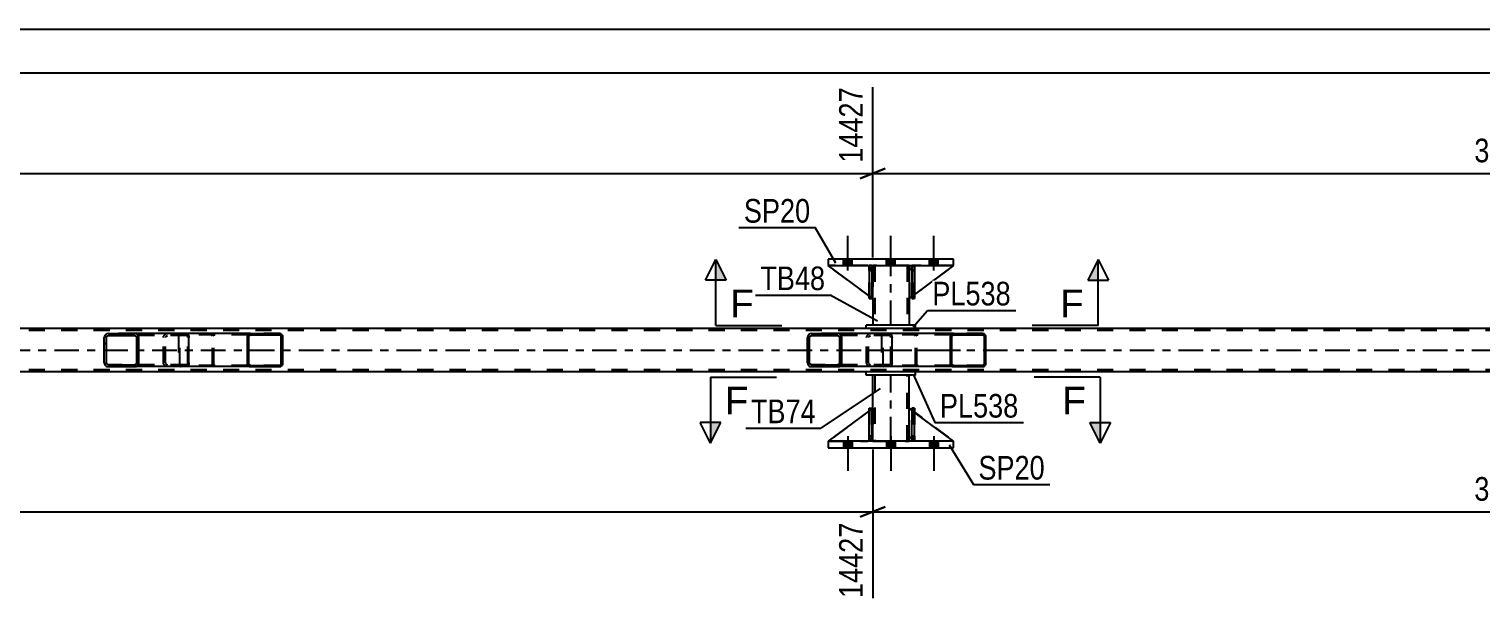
# Model space of a CAD drawing. Header units: millimetres. Extents: x 0 to 841, y 0 to 594.
# Drawn here: x 484 to 659.8, y 213.5 to 283 of the extents above; entities that cross this region are included whole.
import ezdxf

# ---------------------------------------------------------------- set-up
doc = ezdxf.new("R2010")
doc.units = ezdxf.units.MM
doc.linetypes.add('DXK_LINE_DOT2', pattern=[3.9198, 1.9599, -1.9599])
doc.linetypes.add('DXK_LINE_DOT3', pattern=[5.9187, 2.979, -0.9799, 0.9799, -0.9799])
doc.styles.add('Arial', font='ARIAL.TTF', dxfattribs={"height": 0.2})
doc.styles.add('Arial Narrow', font='ARIALN.TTF', dxfattribs={"height": 0.2})

# ---------------------------------------------------------------- blocks, each defined once
blk = doc.blocks.new('Part-318885883-2909 - 2768')
at = {"color": 2, "linetype": 'Continuous'}
for p, q in [((590.54, 233.67), (590.54, 237.07)), ((590.9, 236.81), (590.54, 237.07)), ((595.94, 233.07), (591.22, 236.57)), ((590.89, 233.32), (590.54, 233.67))]:
    blk.add_line(p, q, dxfattribs=at)
at = {"color": 7, "linetype": 'DXK_LINE_DOT2'}
for p, q in [((591.22, 236.57), (590.9, 236.81)), ((591.14, 233.07), (590.89, 233.32)), ((595.94, 233.07), (591.14, 233.07)), ((595.94, 233.07), (595.94, 233.07)), ((595.94, 233.07), (595.94, 233.07))]:
    blk.add_line(p, q, dxfattribs=at)
blk = doc.blocks.new('Part-318885883-2885 - 2768')
at = {"color": 2, "linetype": 'Continuous'}
for p, q in [((580.74, 233.07), (580.74, 232.27)), ((595.94, 233.07), (580.74, 233.07)), ((580.74, 232.27), (595.94, 232.27)), ((595.94, 232.27), (595.94, 233.07))]:
    blk.add_line(p, q, dxfattribs=at)
blk = doc.blocks.new('Part-318885883-2900 - 2768')
at = {"color": 2, "linetype": 'Continuous'}
for p, q in [((590.89, 233.07), (590.9, 237.07)), ((590.9, 237.07), (591.22, 237.07)), ((591.21, 233.07), (591.22, 237.07)), ((590.9, 233.07), (590.89, 233.07)), ((591.22, 233.07), (590.89, 233.07))]:
    blk.add_line(p, q, dxfattribs=at)
at = {"color": 7, "linetype": 'DXK_LINE_DOT2'}
for p, q in [((590.9, 237.07), (590.9, 233.67)), ((591.22, 233.67), (591.22, 237.07)), ((590.9, 233.67), (590.9, 233.07)), ((590.9, 233.67), (591.22, 233.67)), ((591.21, 233.07), (591.22, 233.07)), ((591.22, 233.07), (591.22, 233.67))]:
    blk.add_line(p, q, dxfattribs=at)
blk = doc.blocks.new('Bolt-318885883-2830 - 2768')
at = {"linetype": 'Continuous'}
for points in [[(583.66, 233.07), (582.62, 233.07), (582.62, 232.27), (583.66, 232.27)], [(583.66, 233.07), (582.62, 233.07), (582.62, 232.27), (583.66, 232.27)], [(583.66, 233.07), (582.62, 233.07), (582.62, 232.27), (583.66, 232.27)], [(588.86, 233.07), (587.82, 233.07), (587.82, 232.27), (588.86, 232.27)], [(588.86, 233.07), (587.82, 233.07), (587.82, 232.27), (588.86, 232.27)], [(594.06, 233.07), (593.02, 233.07), (593.02, 232.27), (594.06, 232.27)], [(594.06, 233.07), (593.02, 233.07), (593.02, 232.27), (594.06, 232.27)], [(594.06, 233.07), (593.02, 233.07), (593.02, 232.27), (594.06, 232.27)]]:
    blk.add_hatch(color=1, dxfattribs=at).paths.add_polyline_path(points)
at = {"color": 1, "linetype": 'Continuous'}
for p, q in [((582.62, 233.07), (582.62, 232.27)), ((582.62, 233.07), (582.62, 232.27)), ((582.62, 233.07), (582.62, 232.27)), ((583.14, 233.67), (583.14, 229.47)), ((583.14, 233.67), (583.14, 229.47)), ((583.14, 233.67), (583.14, 229.47)), ((583.66, 233.07), (583.66, 232.27)), ((583.66, 233.07), (583.66, 232.27)), ((583.66, 233.07), (583.66, 232.27)), ((587.82, 233.07), (587.82, 232.27)), ((587.82, 233.07), (587.82, 232.27)), ((588.34, 233.67), (588.34, 229.47)), ((588.34, 233.67), (588.34, 229.47)), ((588.86, 233.07), (588.86, 232.27)), ((588.86, 233.07), (588.86, 232.27)), ((593.02, 233.07), (593.02, 232.27)), ((593.02, 233.07), (593.02, 232.27)), ((593.02, 233.07), (593.02, 232.27)), ((593.54, 233.67), (593.54, 229.47)), ((593.54, 233.67), (593.54, 229.47)), ((593.54, 233.67), (593.54, 229.47)), ((594.06, 233.07), (594.06, 232.27)), ((594.06, 233.07), (594.06, 232.27)), ((594.06, 233.07), (594.06, 232.27))]:
    blk.add_line(p, q, dxfattribs=at)
blk = doc.blocks.new('Bolt-318885883-2831 - 2768')
at = {"linetype": 'Continuous'}
for points in [[(582.62, 254.35), (583.66, 254.35), (583.66, 255.15), (582.62, 255.15)], [(582.62, 254.35), (583.66, 254.35), (583.66, 255.15), (582.62, 255.15)], [(582.62, 254.35), (583.66, 254.35), (583.66, 255.15), (582.62, 255.15)], [(587.82, 254.35), (588.86, 254.35), (588.86, 255.15), (587.82, 255.15)], [(587.82, 254.35), (588.86, 254.35), (588.86, 255.15), (587.82, 255.15)], [(593.02, 254.35), (594.06, 254.35), (594.06, 255.15), (593.02, 255.15)], [(593.02, 254.35), (594.06, 254.35), (594.06, 255.15), (593.02, 255.15)], [(593.02, 254.35), (594.06, 254.35), (594.06, 255.15), (593.02, 255.15)]]:
    blk.add_hatch(color=1, dxfattribs=at).paths.add_polyline_path(points)
at = {"color": 1, "linetype": 'Continuous'}
for p, q in [((583.14, 253.75), (583.14, 257.95)), ((583.14, 253.75), (583.14, 257.95)), ((583.14, 253.75), (583.14, 257.95)), ((588.34, 253.75), (588.34, 257.95)), ((588.34, 253.75), (588.34, 257.95)), ((593.54, 253.75), (593.54, 257.95)), ((593.54, 253.75), (593.54, 257.95)), ((593.54, 253.75), (593.54, 257.95)), ((582.62, 254.35), (582.62, 255.15)), ((582.62, 254.35), (582.62, 255.15)), ((582.62, 254.35), (582.62, 255.15)), ((583.66, 254.35), (583.66, 255.15)), ((583.66, 254.35), (583.66, 255.15)), ((583.66, 254.35), (583.66, 255.15)), ((587.82, 254.35), (587.82, 255.15)), ((587.82, 254.35), (587.82, 255.15)), ((588.86, 254.35), (588.86, 255.15)), ((588.86, 254.35), (588.86, 255.15)), ((593.02, 254.35), (593.02, 255.15)), ((593.02, 254.35), (593.02, 255.15)), ((593.02, 254.35), (593.02, 255.15)), ((594.06, 254.35), (594.06, 255.15)), ((594.06, 254.35), (594.06, 255.15)), ((594.06, 254.35), (594.06, 255.15))]:
    blk.add_line(p, q, dxfattribs=at)
blk = doc.blocks.new('Part-318885883-2926 - 2768')
at = {"color": 7, "linetype": 'DXK_LINE_DOT2'}
for p, q in [((590.89, 253.75), (590.89, 254.35)), ((590.89, 254.35), (590.89, 254.35)), ((590.89, 254.35), (590.89, 250.35)), ((591.21, 254.35), (590.89, 254.35)), ((590.89, 250.35), (590.89, 253.75)), ((590.89, 253.75), (591.21, 253.75)), ((591.21, 253.75), (591.21, 254.35)), ((591.21, 250.35), (591.21, 254.35)), ((591.21, 253.75), (591.21, 250.35)), ((590.89, 250.35), (591.21, 250.35))]:
    blk.add_line(p, q, dxfattribs=at)
blk = doc.blocks.new('Part-318885883-2931 - 2768')
at = {"color": 2, "linetype": 'Continuous'}
for p, q in [((585.7, 250.68), (580.74, 254.35)), ((585.7, 254.2), (585.54, 254.35)), ((586.14, 253.75), (586.02, 253.88)), ((586.14, 253.75), (586.14, 253.75)), ((586.14, 250.35), (586.14, 253.75)), ((586.02, 250.44), (586.14, 250.35)), ((586.14, 250.35), (586.14, 250.35))]:
    blk.add_line(p, q, dxfattribs=at)
at = {"color": 7, "linetype": 'DXK_LINE_DOT2'}
for p, q in [((585.54, 254.35), (580.74, 254.35)), ((585.54, 254.35), (586.14, 253.75)), ((586.02, 253.88), (585.7, 254.2)), ((586.14, 253.75), (586.14, 250.35)), ((586.02, 250.44), (585.7, 250.68))]:
    blk.add_line(p, q, dxfattribs=at)
blk = doc.blocks.new('Part-318885883-2941 - 2768')
at = {"color": 7, "linetype": 'DXK_LINE_DOT2'}
for p, q in [((585.7, 237.07), (586.02, 237.07)), ((585.7, 233.67), (585.7, 237.07)), ((585.7, 237.07), (585.7, 233.07)), ((586.02, 237.07), (586.02, 233.67)), ((586.02, 233.07), (586.02, 236.98)), ((586.02, 233.67), (585.7, 233.67)), ((585.7, 233.07), (585.7, 233.67)), ((586.02, 233.07), (585.7, 233.07)), ((586.02, 233.67), (586.02, 233.07)), ((586.02, 233.07), (586.02, 233.07))]:
    blk.add_line(p, q, dxfattribs=at)
blk = doc.blocks.new('Part-318885883-2880 - 2768')
at = {"color": 7, "linetype": 'DXK_LINE_DOT2'}
for p, q in [((590.54, 233.67), (590.54, 237.07)), ((590.54, 237.07), (595.94, 233.07)), ((591.14, 233.07), (590.54, 233.67)), ((595.94, 233.07), (591.14, 233.07))]:
    blk.add_line(p, q, dxfattribs=at)
blk = doc.blocks.new('Part-318885883-2890 - 2768')
at = {"color": 2, "linetype": 'Continuous'}
for p, q in [((595.94, 255.15), (580.74, 255.15)), ((580.74, 255.15), (580.74, 254.35)), ((595.94, 254.35), (595.94, 255.15)), ((580.74, 254.35), (595.94, 254.35))]:
    blk.add_line(p, q, dxfattribs=at)
blk = doc.blocks.new('Part-318885883-2891 - 2768')
at = {"linetype": 'Continuous'}
h = blk.add_hatch(dxfattribs=at)
h.set_pattern_fill('', scale=0.7, style=0, pattern_type=0)
h.set_pattern_definition([(45, (497.2464, 245.8129), (-1.57154, 1.57154), [])])
h.paths.add_polyline_path([(497.28, 245.63), (497.25, 245.81), (497.14, 245.97), (496.97, 246.07), (496.78, 246.11), (493.6, 246.11), (493.41, 246.07), (493.24, 245.97), (493.13, 245.81), (493.09, 245.63), (493.09, 242.59), (493.13, 242.41), (493.24, 242.25), (493.41, 242.15), (493.6, 242.11), (496.78, 242.11), (496.97, 242.15), (497.14, 242.25), (497.25, 242.41), (497.28, 242.59)])
h.paths.add_polyline_path([(497.01, 242.5), (496.96, 242.42), (496.88, 242.37), (496.78, 242.35), (493.6, 242.35), (493.5, 242.37), (493.42, 242.42), (493.37, 242.5), (493.35, 242.59), (493.35, 245.63), (493.37, 245.72), (493.42, 245.8), (493.5, 245.85), (493.6, 245.87), (496.78, 245.87), (496.88, 245.85), (496.96, 245.8), (497.01, 245.72), (497.03, 245.63), (497.03, 242.59)])
at = {"color": 2, "linetype": 'Continuous'}
for p, q in [((493.13, 245.81), (493.09, 245.63)), ((493.09, 242.59), (493.09, 245.63)), ((493.35, 245.63), (493.37, 245.72)), ((493.35, 242.59), (493.35, 245.63)), ((493.37, 245.72), (493.42, 245.8)), ((493.6, 246.11), (493.41, 246.07)), ((493.42, 245.8), (493.5, 245.85)), ((493.5, 245.85), (493.6, 245.87)), ((493.6, 246.11), (496.78, 246.11)), ((493.6, 245.87), (496.78, 245.87)), ((503.08, 246.11), (496.78, 246.11)), ((496.97, 246.07), (496.78, 246.11)), ((496.78, 245.87), (496.88, 245.85)), ((496.88, 245.85), (496.96, 245.8)), ((496.96, 245.8), (497.01, 245.72)), ((497.01, 245.72), (497.03, 245.63)), ((497.03, 242.59), (497.03, 245.63)), ((497.28, 245.63), (497.25, 245.81)), ((497.28, 242.59), (497.28, 245.63)), ((503.08, 246.11), (503.19, 246.07)), ((503.19, 246.07), (503.27, 245.97)), ((503.27, 245.97), (503.33, 245.81)), ((503.33, 245.81), (503.35, 245.63)), ((503.35, 242.59), (503.35, 245.63)), ((493.09, 242.59), (493.13, 242.41)), ((493.37, 242.5), (493.35, 242.59)), ((493.42, 242.42), (493.37, 242.5)), ((493.41, 242.15), (493.6, 242.11)), ((493.5, 242.37), (493.42, 242.42)), ((493.6, 242.35), (493.5, 242.37)), ((493.6, 242.35), (496.78, 242.35)), ((493.6, 242.11), (496.78, 242.11)), ((496.88, 242.37), (496.78, 242.35)), ((496.78, 242.11), (496.97, 242.15)), ((503.08, 242.11), (496.78, 242.11)), ((496.96, 242.42), (496.88, 242.37)), ((497.01, 242.5), (496.96, 242.42)), ((497.03, 242.59), (497.01, 242.5)), ((497.25, 242.41), (497.28, 242.59)), ((503.19, 242.15), (503.08, 242.11)), ((503.27, 242.25), (503.19, 242.15)), ((503.33, 242.41), (503.27, 242.25)), ((503.35, 242.59), (503.33, 242.41))]:
    blk.add_line(p, q, dxfattribs=at)
at = {"color": 7, "linetype": 'DXK_LINE_DOT2'}
for p, q in [((496.78, 246.11), (493.6, 246.11)), ((503.08, 245.87), (493.6, 245.87)), ((500.25, 245.63), (500.28, 245.81)), ((500.25, 242.59), (500.25, 245.63)), ((500.52, 245.72), (500.5, 245.63)), ((500.5, 242.59), (500.5, 245.63)), ((500.57, 245.8), (500.52, 245.72)), ((500.56, 246.07), (500.75, 246.11)), ((500.57, 245.8), (500.59, 245.81)), ((500.59, 245.81), (500.65, 245.85)), ((500.65, 245.85), (500.75, 245.87)), ((502.09, 245.87), (502.09, 246.11)), ((503.13, 245.85), (503.08, 245.87)), ((503.18, 245.8), (503.13, 245.85)), ((503.21, 245.72), (503.18, 245.8)), ((503.22, 245.63), (503.21, 245.72)), ((503.22, 242.59), (503.22, 245.63)), ((503.08, 242.35), (493.6, 242.35)), ((496.78, 242.11), (493.6, 242.11)), ((500.28, 242.41), (500.25, 242.59)), ((500.5, 242.59), (500.52, 242.5)), ((500.52, 242.5), (500.57, 242.42)), ((500.75, 242.11), (500.56, 242.15)), ((500.57, 242.42), (500.59, 242.41)), ((500.59, 242.41), (500.65, 242.37)), ((500.65, 242.37), (500.75, 242.35)), ((502.09, 242.11), (502.09, 242.35)), ((503.08, 242.35), (503.13, 242.37)), ((503.13, 242.37), (503.18, 242.42)), ((503.18, 242.42), (503.21, 242.5)), ((503.21, 242.5), (503.22, 242.59))]:
    blk.add_line(p, q, dxfattribs=at)
at = {"color": 2, "linetype": 'Continuous'}
for centre, start, end in [((493.58, 245.61), 111.1941, 156.1506), ((496.8, 245.61), 23.8494, 68.8059), ((493.58, 242.6), 203.8494, 248.8059), ((496.8, 242.6), 291.1941, 336.1506)]:
    blk.add_arc(centre, 0.492, start, end, dxfattribs=at)
at = {"color": 7, "linetype": 'DXK_LINE_DOT2'}
for centre, start, end in [((500.73, 245.61), 111.1941, 156.1506), ((500.73, 242.6), 203.8494, 248.8059)]:
    blk.add_arc(centre, 0.492, start, end, dxfattribs=at)
blk = doc.blocks.new('Part-318885883-2897 - 2768')
at = {"color": 7, "linetype": 'DXK_LINE_DOT2'}
for p, q in [((728.94, 246.51), (66.82, 246.51)), ((591.34, 246.75), (585.34, 246.75)), ((728.94, 241.71), (66.82, 241.71)), ((591.34, 241.47), (585.34, 241.47))]:
    blk.add_line(p, q, dxfattribs=at)
at = {"color": 2, "linetype": 'Continuous'}
for p, q in [((585.34, 246.75), (335.94, 246.75)), ((728.94, 246.75), (591.34, 246.75)), ((585.34, 241.47), (335.94, 241.47)), ((728.94, 241.47), (591.34, 241.47))]:
    blk.add_line(p, q, dxfattribs=at)
at = {"color": 7, "linetype": 'DXK_LINE_DOT3'}
blk.add_line((66.82, 244.11), (728.94, 244.11), dxfattribs=at)
blk = doc.blocks.new('Part-318885883-2898 - 2768')
at = {"color": 7, "linetype": 'DXK_LINE_DOT2'}
for p, q in [((591.21, 237.07), (590.89, 237.07)), ((590.89, 233.67), (590.89, 237.07)), ((590.89, 237.07), (590.89, 233.07)), ((591.21, 237.07), (591.21, 233.67)), ((591.21, 233.07), (591.21, 237.07)), ((591.21, 233.67), (590.89, 233.67)), ((590.89, 233.07), (590.89, 233.67)), ((591.21, 233.07), (590.89, 233.07)), ((591.21, 233.67), (591.21, 233.07)), ((591.21, 233.07), (591.21, 233.07))]:
    blk.add_line(p, q, dxfattribs=at)
blk = doc.blocks.new('Part-318885883-2899 - 2768')
at = {"color": 2, "linetype": 'Continuous'}
for p, q in [((585.7, 233.07), (585.7, 237.07)), ((585.7, 237.07), (586.02, 237.07)), ((586.02, 233.07), (586.02, 237.07)), ((585.7, 233.07), (585.7, 233.07)), ((586.02, 233.07), (585.7, 233.07))]:
    blk.add_line(p, q, dxfattribs=at)
at = {"color": 7, "linetype": 'DXK_LINE_DOT2'}
for p, q in [((585.7, 237.07), (585.7, 233.67)), ((586.02, 233.67), (586.02, 237.07)), ((585.7, 233.67), (585.7, 233.07)), ((585.7, 233.67), (586.02, 233.67)), ((586.02, 233.07), (586.02, 233.67)), ((586.02, 233.07), (586.02, 233.07))]:
    blk.add_line(p, q, dxfattribs=at)
blk = doc.blocks.new('Part-318885883-2903 - 2768')
at = {"color": 2, "linetype": 'Continuous'}
for p, q in [((585.7, 236.74), (580.74, 233.07)), ((586.14, 237.07), (586.02, 236.98)), ((586.14, 233.67), (586.14, 237.07)), ((585.7, 233.22), (585.54, 233.07)), ((586.14, 233.67), (586.02, 233.54)), ((586.14, 233.67), (586.14, 233.67))]:
    blk.add_line(p, q, dxfattribs=at)
at = {"color": 7, "linetype": 'DXK_LINE_DOT2'}
for p, q in [((586.02, 236.98), (585.7, 236.74)), ((586.14, 233.67), (586.14, 237.07)), ((580.74, 233.07), (585.54, 233.07)), ((586.14, 233.67), (585.54, 233.07)), ((586.02, 233.54), (585.7, 233.22))]:
    blk.add_line(p, q, dxfattribs=at)
blk = doc.blocks.new('Part-318885883-2906 - 2768')
at = {"color": 7, "linetype": 'DXK_LINE_DOT2'}
for p, q in [((586.14, 237.07), (580.74, 233.07)), ((586.14, 233.67), (586.14, 237.07)), ((586.14, 237.07), (586.14, 233.67)), ((580.74, 233.07), (585.54, 233.07)), ((585.54, 233.07), (586.14, 233.67)), ((586.14, 233.67), (585.54, 233.07)), ((586.14, 233.67), (586.14, 233.67))]:
    blk.add_line(p, q, dxfattribs=at)
blk = doc.blocks.new('Part-318885883-2914 - 2768')
at = {"color": 2, "linetype": 'Continuous'}
for p, q in [((591.34, 247.15), (585.34, 247.15)), ((585.34, 246.75), (585.34, 247.15)), ((591.34, 246.75), (585.34, 246.75)), ((591.34, 246.75), (591.34, 247.15))]:
    blk.add_line(p, q, dxfattribs=at)
blk = doc.blocks.new('Part-318885883-2919 - 2768')
at = {"color": 2, "linetype": 'Continuous'}
for p, q in [((591.34, 241.47), (585.34, 241.47)), ((585.34, 241.07), (585.34, 241.47)), ((591.34, 241.07), (585.34, 241.07)), ((591.34, 241.07), (591.34, 241.47))]:
    blk.add_line(p, q, dxfattribs=at)
blk = doc.blocks.new('Part-318885883-2924 - 2768')
at = {"color": 2, "linetype": 'Continuous'}
for p, q in [((586.14, 237.07), (586.14, 241.07)), ((590.54, 237.07), (590.54, 241.07)), ((586.14, 233.07), (586.14, 233.67)), ((590.54, 233.07), (590.54, 233.67))]:
    blk.add_line(p, q, dxfattribs=at)
at = {"color": 7, "linetype": 'DXK_LINE_DOT2'}
for p, q in [((590.54, 241.07), (586.14, 241.07)), ((586.38, 241.07), (586.38, 233.07)), ((590.3, 233.07), (590.3, 241.07)), ((586.14, 233.67), (586.14, 237.07)), ((590.54, 233.67), (590.54, 237.07)), ((586.14, 233.07), (590.54, 233.07))]:
    blk.add_line(p, q, dxfattribs=at)
at = {"color": 7, "linetype": 'DXK_LINE_DOT3'}
blk.add_line((588.34, 233.07), (588.34, 241.07), dxfattribs=at)
blk = doc.blocks.new('Part-318885883-2925 - 2768')
at = {"color": 7, "linetype": 'DXK_LINE_DOT2'}
for p, q in [((585.7, 253.75), (585.7, 254.35)), ((585.7, 254.35), (585.7, 254.35)), ((585.7, 254.35), (585.7, 250.35)), ((586.02, 254.35), (585.7, 254.35)), ((585.7, 250.35), (585.7, 253.75)), ((585.7, 253.75), (586.02, 253.75)), ((586.02, 253.75), (586.02, 254.35)), ((586.02, 250.35), (586.02, 254.35)), ((586.02, 253.75), (586.02, 250.35)), ((585.7, 250.35), (586.02, 250.35))]:
    blk.add_line(p, q, dxfattribs=at)
blk = doc.blocks.new('Part-318885883-2927 - 2768')
at = {"color": 2, "linetype": 'Continuous'}
for p, q in [((586.02, 254.35), (585.7, 254.35)), ((585.7, 254.35), (585.7, 250.35)), ((586.02, 254.35), (586.02, 254.35)), ((586.02, 254.35), (586.02, 250.35)), ((586.02, 250.35), (585.7, 250.35))]:
    blk.add_line(p, q, dxfattribs=at)
at = {"color": 7, "linetype": 'DXK_LINE_DOT2'}
for p, q in [((585.7, 253.75), (585.7, 254.35)), ((586.02, 253.75), (585.7, 253.75)), ((585.7, 253.75), (585.7, 250.35)), ((586.02, 253.75), (586.02, 254.35)), ((586.02, 254.35), (586.02, 254.35)), ((586.02, 250.35), (586.02, 253.75))]:
    blk.add_line(p, q, dxfattribs=at)
blk = doc.blocks.new('Part-318885883-2928 - 2768')
at = {"color": 2, "linetype": 'Continuous'}
for p, q in [((591.21, 254.35), (590.89, 254.35)), ((590.89, 254.35), (590.9, 250.35)), ((591.22, 254.35), (591.21, 254.35)), ((591.21, 254.35), (591.22, 250.35)), ((591.22, 250.35), (590.9, 250.35))]:
    blk.add_line(p, q, dxfattribs=at)
at = {"color": 7, "linetype": 'DXK_LINE_DOT2'}
for p, q in [((590.9, 253.75), (590.9, 254.35)), ((591.22, 253.75), (590.9, 253.75)), ((590.9, 253.75), (590.9, 250.35)), ((591.22, 254.35), (591.21, 254.35)), ((591.22, 253.75), (591.22, 254.35)), ((591.22, 250.35), (591.22, 253.75))]:
    blk.add_line(p, q, dxfattribs=at)
blk = doc.blocks.new('Part-318885883-2934 - 2768')
at = {"color": 7, "linetype": 'DXK_LINE_DOT2'}
for p, q in [((586.14, 250.35), (580.74, 254.35)), ((580.74, 254.35), (585.54, 254.35)), ((585.54, 254.35), (586.14, 253.75)), ((586.14, 253.75), (585.54, 254.35)), ((586.14, 253.75), (586.14, 250.35)), ((586.14, 253.75), (586.14, 253.75)), ((586.14, 253.75), (586.14, 250.35))]:
    blk.add_line(p, q, dxfattribs=at)
blk = doc.blocks.new('Part-318885883-2937 - 2768')
at = {"color": 2, "linetype": 'Continuous'}
for p, q in [((590.89, 254.1), (590.54, 253.75)), ((590.54, 253.75), (590.54, 250.35)), ((595.94, 254.35), (591.22, 250.85)), ((590.9, 250.61), (590.54, 250.35))]:
    blk.add_line(p, q, dxfattribs=at)
at = {"color": 7, "linetype": 'DXK_LINE_DOT2'}
for p, q in [((591.14, 254.35), (590.89, 254.1)), ((595.94, 254.35), (591.14, 254.35)), ((591.22, 250.85), (590.9, 250.61))]:
    blk.add_line(p, q, dxfattribs=at)
blk = doc.blocks.new('Part-318885883-2940 - 2768')
at = {"color": 7, "linetype": 'DXK_LINE_DOT2'}
for p, q in [((591.14, 254.35), (590.54, 253.75)), ((590.54, 250.35), (595.94, 254.35)), ((590.54, 253.75), (590.54, 250.35)), ((595.94, 254.35), (591.14, 254.35))]:
    blk.add_line(p, q, dxfattribs=at)
blk = doc.blocks.new('Part-318885883-3006 - 2768')
at = {"linetype": 'Continuous'}
h = blk.add_hatch(dxfattribs=at)
h.set_pattern_fill('', scale=0.7, style=0, pattern_type=0)
h.set_pattern_definition([(45, (599.8043, 245.9116), (-1.57154, 1.57154), [])])
h.paths.add_polyline_path([(599.83, 245.79), (599.8, 245.91), (599.73, 246.02), (599.62, 246.08), (599.49, 246.11), (595.91, 246.11), (595.78, 246.08), (595.67, 246.02), (595.6, 245.91), (595.57, 245.79), (595.57, 242.43), (595.6, 242.31), (595.67, 242.2), (595.78, 242.13), (595.91, 242.11), (599.49, 242.11), (599.62, 242.13), (599.73, 242.2), (599.8, 242.31), (599.83, 242.43)])
h.paths.add_polyline_path([(599.65, 242.37), (599.61, 242.32), (599.55, 242.28), (599.49, 242.27), (595.91, 242.27), (595.85, 242.28), (595.79, 242.32), (595.76, 242.37), (595.74, 242.43), (595.74, 245.79), (595.76, 245.85), (595.79, 245.9), (595.85, 245.94), (595.91, 245.95), (599.49, 245.95), (599.55, 245.94), (599.61, 245.9), (599.65, 245.85), (599.66, 245.79), (599.66, 242.43)])
at = {"color": 7, "linetype": 'DXK_LINE_DOT2'}
for p, q in [((587.22, 245.79), (587.23, 245.81)), ((587.22, 245.79), (587.22, 242.43)), ((587.23, 245.81), (587.25, 245.91)), ((587.41, 245.85), (587.39, 245.79)), ((587.39, 242.43), (587.39, 245.79)), ((587.44, 245.9), (587.41, 245.85)), ((587.43, 246.08), (587.56, 246.11)), ((587.5, 245.94), (587.44, 245.9)), ((587.56, 245.95), (587.5, 245.94)), ((588.22, 246.11), (587.56, 246.11)), ((599.49, 245.95), (587.56, 245.95)), ((591.14, 246.11), (591.27, 246.08)), ((591.21, 245.94), (591.14, 245.95)), ((591.26, 245.9), (591.21, 245.94)), ((591.3, 245.85), (591.26, 245.9)), ((591.31, 245.79), (591.3, 245.85)), ((591.31, 242.43), (591.31, 245.79)), ((591.45, 245.91), (591.48, 245.79)), ((591.48, 242.43), (591.48, 245.79)), ((599.49, 246.11), (595.91, 246.11)), ((587.25, 242.31), (587.22, 242.43)), ((587.39, 242.43), (587.41, 242.37)), ((587.41, 242.37), (587.44, 242.32)), ((587.56, 242.11), (587.43, 242.13)), ((587.44, 242.32), (587.5, 242.28)), ((587.5, 242.28), (587.56, 242.27)), ((599.49, 242.27), (587.56, 242.27)), ((588.22, 242.11), (587.56, 242.11)), ((591.14, 242.27), (591.21, 242.28)), ((591.27, 242.13), (591.14, 242.11)), ((591.21, 242.28), (591.26, 242.32)), ((591.26, 242.32), (591.3, 242.37)), ((591.3, 242.37), (591.31, 242.43)), ((591.48, 242.43), (591.45, 242.31)), ((599.49, 242.11), (595.91, 242.11))]:
    blk.add_line(p, q, dxfattribs=at)
at = {"color": 2, "linetype": 'Continuous'}
for p, q in [((595.91, 246.11), (588.22, 246.11)), ((595.6, 245.91), (595.57, 245.79)), ((595.57, 242.43), (595.57, 245.79)), ((595.74, 245.79), (595.76, 245.85)), ((595.74, 242.43), (595.74, 245.79)), ((595.76, 245.85), (595.79, 245.9)), ((595.91, 246.11), (595.78, 246.08)), ((595.79, 245.9), (595.85, 245.94)), ((595.85, 245.94), (595.91, 245.95)), ((595.91, 246.11), (599.49, 246.11)), ((595.91, 245.95), (599.49, 245.95)), ((599.62, 246.08), (599.49, 246.11)), ((599.49, 245.95), (599.55, 245.94)), ((599.55, 245.94), (599.61, 245.9)), ((599.61, 245.9), (599.65, 245.85)), ((599.65, 245.85), (599.66, 245.79)), ((599.66, 242.43), (599.66, 245.79)), ((599.83, 245.79), (599.8, 245.91)), ((599.83, 242.43), (599.83, 245.79)), ((595.91, 242.11), (588.22, 242.11)), ((595.57, 242.43), (595.6, 242.31)), ((595.76, 242.37), (595.74, 242.43)), ((595.79, 242.32), (595.76, 242.37)), ((595.78, 242.13), (595.91, 242.11)), ((595.85, 242.28), (595.79, 242.32)), ((595.91, 242.27), (595.85, 242.28)), ((595.91, 242.27), (599.49, 242.27)), ((595.91, 242.11), (599.49, 242.11)), ((599.55, 242.28), (599.49, 242.27)), ((599.49, 242.11), (599.62, 242.13)), ((599.61, 242.32), (599.55, 242.28)), ((599.65, 242.37), (599.61, 242.32)), ((599.66, 242.43), (599.65, 242.37)), ((599.8, 242.31), (599.83, 242.43))]:
    blk.add_line(p, q, dxfattribs=at)
at = {"color": 7, "linetype": 'DXK_LINE_DOT3'}
blk.add_line((585.93, 244.11), (597.7, 244.11), dxfattribs=at)
at = {"color": 7, "linetype": 'DXK_LINE_DOT2'}
for centre, start, end in [((587.55, 245.78), 110.7583, 155.68), ((591.15, 245.78), 24.32, 69.2417), ((587.55, 242.44), 204.32, 249.2417), ((591.15, 242.44), 290.7583, 335.68)]:
    blk.add_arc(centre, 0.331, start, end, dxfattribs=at)
at = {"color": 2, "linetype": 'Continuous'}
for centre, start, end in [((595.9, 245.78), 110.7583, 155.68), ((599.5, 245.78), 24.32, 69.2417), ((595.9, 242.44), 204.32, 249.2417), ((599.5, 242.44), 290.7583, 335.68)]:
    blk.add_arc(centre, 0.331, start, end, dxfattribs=at)
blk = doc.blocks.new('Part-318885883-3007 - 2768')
at = {"linetype": 'Continuous'}
h = blk.add_hatch(dxfattribs=at)
h.set_pattern_fill('', scale=0.7, style=0, pattern_type=0)
h.set_pattern_definition([(45, (582.3806, 245.8129), (-1.57154, 1.57154), [])])
h.paths.add_polyline_path([(582.42, 245.63), (582.38, 245.81), (582.27, 245.97), (582.11, 246.07), (581.92, 246.11), (578.73, 246.11), (578.54, 246.07), (578.38, 245.97), (578.27, 245.81), (578.23, 245.63), (578.23, 242.59), (578.27, 242.41), (578.38, 242.25), (578.54, 242.15), (578.73, 242.11), (581.92, 242.11), (582.11, 242.15), (582.27, 242.25), (582.38, 242.41), (582.42, 242.59)])
h.paths.add_polyline_path([(582.15, 242.5), (582.09, 242.42), (582.01, 242.37), (581.92, 242.35), (578.73, 242.35), (578.64, 242.37), (578.55, 242.42), (578.5, 242.5), (578.48, 242.59), (578.48, 245.63), (578.5, 245.72), (578.55, 245.8), (578.64, 245.85), (578.73, 245.87), (581.92, 245.87), (582.01, 245.85), (582.09, 245.8), (582.15, 245.72), (582.17, 245.63), (582.17, 242.59)])
at = {"color": 2, "linetype": 'Continuous'}
for p, q in [((578.27, 245.81), (578.23, 245.63)), ((578.23, 242.59), (578.23, 245.63)), ((578.48, 245.63), (578.5, 245.72)), ((578.48, 242.59), (578.48, 245.63)), ((578.5, 245.72), (578.55, 245.8)), ((578.73, 246.11), (578.54, 246.07)), ((578.55, 245.8), (578.64, 245.85)), ((578.64, 245.85), (578.73, 245.87)), ((578.73, 246.11), (581.92, 246.11)), ((578.73, 245.87), (581.92, 245.87)), ((588.22, 246.11), (581.92, 246.11)), ((582.11, 246.07), (581.92, 246.11)), ((581.92, 245.87), (582.01, 245.85)), ((582.01, 245.85), (582.09, 245.8)), ((582.09, 245.8), (582.15, 245.72)), ((582.15, 245.72), (582.17, 245.63)), ((582.17, 242.59), (582.17, 245.63)), ((582.42, 245.63), (582.38, 245.81)), ((582.42, 242.59), (582.42, 245.63)), ((588.22, 246.11), (588.32, 246.07)), ((588.32, 246.07), (588.41, 245.97)), ((588.41, 245.97), (588.47, 245.81)), ((588.47, 245.81), (588.49, 245.63)), ((588.49, 242.59), (588.49, 245.63)), ((578.23, 242.59), (578.27, 242.41)), ((578.5, 242.5), (578.48, 242.59)), ((578.55, 242.42), (578.5, 242.5)), ((578.54, 242.15), (578.73, 242.11)), ((578.64, 242.37), (578.55, 242.42)), ((578.73, 242.35), (578.64, 242.37)), ((578.73, 242.35), (581.92, 242.35)), ((578.73, 242.11), (581.92, 242.11)), ((582.01, 242.37), (581.92, 242.35)), ((581.92, 242.11), (582.11, 242.15)), ((588.22, 242.11), (581.92, 242.11)), ((582.09, 242.42), (582.01, 242.37)), ((582.15, 242.5), (582.09, 242.42)), ((582.17, 242.59), (582.15, 242.5)), ((582.38, 242.41), (582.42, 242.59)), ((588.32, 242.15), (588.22, 242.11)), ((588.41, 242.25), (588.32, 242.15)), ((588.47, 242.41), (588.41, 242.25)), ((588.49, 242.59), (588.47, 242.41))]:
    blk.add_line(p, q, dxfattribs=at)
at = {"color": 7, "linetype": 'DXK_LINE_DOT2'}
for p, q in [((581.92, 246.11), (578.73, 246.11)), ((588.22, 245.87), (578.73, 245.87)), ((585.38, 245.63), (585.42, 245.81)), ((585.38, 242.59), (585.38, 245.63)), ((585.65, 245.72), (585.63, 245.63)), ((585.63, 242.59), (585.63, 245.63)), ((585.7, 245.8), (585.65, 245.72)), ((585.69, 246.07), (585.88, 246.11)), ((585.7, 245.8), (585.73, 245.81)), ((585.73, 245.81), (585.79, 245.85)), ((585.79, 245.85), (585.88, 245.87)), ((587.22, 245.87), (587.22, 246.11)), ((588.27, 245.85), (588.22, 245.87)), ((588.31, 245.8), (588.27, 245.85)), ((588.34, 245.72), (588.31, 245.8)), ((588.35, 245.63), (588.34, 245.72)), ((588.35, 242.59), (588.35, 245.63)), ((588.22, 242.35), (578.73, 242.35)), ((581.92, 242.11), (578.73, 242.11)), ((585.42, 242.41), (585.38, 242.59)), ((585.63, 242.59), (585.65, 242.5)), ((585.65, 242.5), (585.7, 242.42)), ((585.88, 242.11), (585.69, 242.15)), ((585.7, 242.42), (585.73, 242.41)), ((585.73, 242.41), (585.79, 242.37)), ((585.79, 242.37), (585.88, 242.35)), ((587.22, 242.11), (587.22, 242.35)), ((588.22, 242.35), (588.27, 242.37)), ((588.27, 242.37), (588.31, 242.42)), ((588.31, 242.42), (588.34, 242.5)), ((588.34, 242.5), (588.35, 242.59))]:
    blk.add_line(p, q, dxfattribs=at)
at = {"color": 2, "linetype": 'Continuous'}
for centre, start, end in [((578.72, 245.61), 111.1941, 156.1506), ((581.93, 245.61), 23.8494, 68.8059), ((578.72, 242.6), 203.8494, 248.8059), ((581.93, 242.6), 291.1941, 336.1506)]:
    blk.add_arc(centre, 0.492, start, end, dxfattribs=at)
at = {"color": 7, "linetype": 'DXK_LINE_DOT2'}
for centre, start, end in [((585.87, 245.61), 111.1941, 156.1506), ((585.87, 242.6), 203.8494, 248.8059)]:
    blk.add_arc(centre, 0.492, start, end, dxfattribs=at)
blk = doc.blocks.new('Part-318885883-3008 - 2768')
at = {"linetype": 'Continuous'}
h = blk.add_hatch(dxfattribs=at)
h.set_pattern_fill('', scale=0.7, style=0, pattern_type=0)
h.set_pattern_definition([(45, (514.67, 245.9116), (-1.57154, 1.57154), [])])
h.paths.add_polyline_path([(514.7, 245.79), (514.67, 245.91), (514.6, 246.02), (514.49, 246.08), (514.36, 246.11), (510.78, 246.11), (510.65, 246.08), (510.54, 246.02), (510.47, 245.91), (510.44, 245.79), (510.44, 242.43), (510.47, 242.31), (510.54, 242.2), (510.65, 242.13), (510.78, 242.11), (514.36, 242.11), (514.49, 242.13), (514.6, 242.2), (514.67, 242.31), (514.7, 242.43)])
h.paths.add_polyline_path([(514.51, 242.37), (514.48, 242.32), (514.42, 242.28), (514.36, 242.27), (510.78, 242.27), (510.71, 242.28), (510.66, 242.32), (510.62, 242.37), (510.61, 242.43), (510.61, 245.79), (510.62, 245.85), (510.66, 245.9), (510.71, 245.94), (510.78, 245.95), (514.36, 245.95), (514.42, 245.94), (514.48, 245.9), (514.51, 245.85), (514.53, 245.79), (514.53, 242.43)])
at = {"color": 7, "linetype": 'DXK_LINE_DOT2'}
for p, q in [((502.09, 245.81), (502.12, 245.91)), ((502.09, 245.79), (502.09, 245.81)), ((502.09, 245.79), (502.09, 242.43)), ((502.27, 245.85), (502.26, 245.79)), ((502.26, 242.43), (502.26, 245.79)), ((502.31, 245.9), (502.27, 245.85)), ((502.3, 246.08), (502.43, 246.11)), ((502.37, 245.94), (502.31, 245.9)), ((502.43, 245.95), (502.37, 245.94)), ((503.08, 246.11), (502.43, 246.11)), ((514.36, 245.95), (502.43, 245.95)), ((506.01, 246.11), (506.14, 246.08)), ((506.07, 245.94), (506.01, 245.95)), ((506.13, 245.9), (506.07, 245.94)), ((506.16, 245.85), (506.13, 245.9)), ((506.18, 245.79), (506.16, 245.85)), ((506.18, 242.43), (506.18, 245.79)), ((506.32, 245.91), (506.35, 245.79)), ((506.35, 242.43), (506.35, 245.79)), ((514.36, 246.11), (510.78, 246.11)), ((502.12, 242.31), (502.09, 242.43)), ((502.26, 242.43), (502.27, 242.37)), ((502.27, 242.37), (502.31, 242.32)), ((502.43, 242.11), (502.3, 242.13)), ((502.31, 242.32), (502.37, 242.28)), ((502.37, 242.28), (502.43, 242.27)), ((514.36, 242.27), (502.43, 242.27)), ((503.08, 242.11), (502.43, 242.11)), ((506.01, 242.27), (506.07, 242.28)), ((506.14, 242.13), (506.01, 242.11)), ((506.07, 242.28), (506.13, 242.32)), ((506.13, 242.32), (506.16, 242.37)), ((506.16, 242.37), (506.18, 242.43)), ((506.35, 242.43), (506.32, 242.31)), ((514.36, 242.11), (510.78, 242.11))]:
    blk.add_line(p, q, dxfattribs=at)
at = {"color": 2, "linetype": 'Continuous'}
for p, q in [((510.78, 246.11), (503.08, 246.11)), ((510.47, 245.91), (510.44, 245.79)), ((510.44, 242.43), (510.44, 245.79)), ((510.61, 245.79), (510.62, 245.85)), ((510.61, 242.43), (510.61, 245.79)), ((510.62, 245.85), (510.66, 245.9)), ((510.78, 246.11), (510.65, 246.08)), ((510.66, 245.9), (510.71, 245.94)), ((510.71, 245.94), (510.78, 245.95)), ((510.78, 246.11), (514.36, 246.11)), ((510.78, 245.95), (514.36, 245.95)), ((514.49, 246.08), (514.36, 246.11)), ((514.36, 245.95), (514.42, 245.94)), ((514.42, 245.94), (514.48, 245.9)), ((514.48, 245.9), (514.51, 245.85)), ((514.51, 245.85), (514.53, 245.79)), ((514.53, 242.43), (514.53, 245.79)), ((514.7, 245.79), (514.67, 245.91)), ((514.7, 242.43), (514.7, 245.79)), ((510.78, 242.11), (503.08, 242.11)), ((510.44, 242.43), (510.47, 242.31)), ((510.62, 242.37), (510.61, 242.43)), ((510.66, 242.32), (510.62, 242.37)), ((510.65, 242.13), (510.78, 242.11)), ((510.71, 242.28), (510.66, 242.32)), ((510.78, 242.27), (510.71, 242.28)), ((510.78, 242.27), (514.36, 242.27)), ((510.78, 242.11), (514.36, 242.11)), ((514.42, 242.28), (514.36, 242.27)), ((514.36, 242.11), (514.49, 242.13)), ((514.48, 242.32), (514.42, 242.28)), ((514.51, 242.37), (514.48, 242.32)), ((514.53, 242.43), (514.51, 242.37)), ((514.67, 242.31), (514.7, 242.43))]:
    blk.add_line(p, q, dxfattribs=at)
at = {"color": 7, "linetype": 'DXK_LINE_DOT2'}
for centre, start, end in [((502.42, 245.78), 110.7583, 155.68), ((506.02, 245.78), 24.32, 69.2417), ((502.42, 242.44), 204.32, 249.2417), ((506.02, 242.44), 290.7583, 335.68)]:
    blk.add_arc(centre, 0.331, start, end, dxfattribs=at)
at = {"color": 2, "linetype": 'Continuous'}
for centre, start, end in [((510.77, 245.78), 110.7583, 155.68), ((514.37, 245.78), 24.32, 69.2417), ((510.77, 242.44), 204.32, 249.2417), ((514.37, 242.44), 290.7583, 335.68)]:
    blk.add_arc(centre, 0.331, start, end, dxfattribs=at)
blk = doc.blocks.new('Part-318885883-3028 - 2768')
at = {"color": 2, "linetype": 'Continuous'}
for p, q in [((586.14, 254.35), (586.14, 253.75)), ((590.54, 254.35), (590.54, 253.75)), ((586.14, 250.35), (586.14, 247.15)), ((590.54, 250.35), (590.54, 247.15))]:
    blk.add_line(p, q, dxfattribs=at)
at = {"color": 7, "linetype": 'DXK_LINE_DOT2'}
for p, q in [((590.54, 254.35), (586.14, 254.35)), ((586.14, 253.75), (586.14, 250.35)), ((586.38, 254.35), (586.38, 247.15)), ((590.3, 254.35), (590.3, 247.15)), ((590.54, 253.75), (590.54, 250.35)), ((590.54, 247.15), (586.14, 247.15))]:
    blk.add_line(p, q, dxfattribs=at)
at = {"color": 7, "linetype": 'DXK_LINE_DOT3'}
blk.add_line((588.34, 247.15), (588.34, 254.35), dxfattribs=at)
blk = doc.blocks.new('StraightDimension-318885883-3194 - 2768')
at = {"color": 7, "linetype": 'Continuous'}
blk.add_line((56.6, 277.71), (739.16, 277.71), dxfattribs=at)
blk = doc.blocks.new('StraightDimension-318885883-3220 - 2768')
at = {"color": 7, "linetype": 'Continuous'}
for p, q in [((739.16, 240.47), (739.16, 214.08)), ((586.14, 232.07), (586.14, 214.08)), ((587.64, 225.12), (584.64, 223.92)), ((737.66, 223.92), (740.66, 225.12)), ((586.14, 224.52), (739.16, 224.52))]:
    blk.add_line(p, q, dxfattribs=at)
at = {"color": 0}
blk.add_wipeout([(666.9, 225.27), (666.9, 229.47), (658.39, 229.47), (658.39, 225.27)], dxfattribs=at)
at = {"color": 0, "linetype": 'Continuous'}
blk.add_wipeout([(738.56, 223.82), (734.36, 223.82), (734.36, 213.48), (738.56, 213.48)], dxfattribs=at)
at = {"color": 3, "style": 'Arial Narrow'}
blk.add_text('3899', height=2.863, dxfattribs=at).set_placement((658.99, 225.87))
at = {"color": 3, "linetype": 'Continuous', "style": 'Arial Narrow'}
blk.add_text('18326', height=2.863, rotation=90.0002, dxfattribs=at).set_placement((737.96, 214.08))
blk = doc.blocks.new('StraightDimension-318885883-3225 - 2768')
at = {"color": 7, "linetype": 'Continuous'}
for p, q in [((586.14, 232.07), (586.14, 214.08)), ((584.64, 223.92), (587.64, 225.12)), ((330.74, 224.52), (586.14, 224.52))]:
    blk.add_line(p, q, dxfattribs=at)
at = {"color": 0, "linetype": 'Continuous'}
blk.add_wipeout([(585.54, 223.82), (581.34, 223.82), (581.34, 213.48), (585.54, 213.48)], dxfattribs=at)
at = {"color": 3, "linetype": 'Continuous', "style": 'Arial Narrow'}
blk.add_text('14427', height=2.863, rotation=90.0002, dxfattribs=at).set_placement((584.94, 214.08))
blk = doc.blocks.new('StraightDimension-318885883-3238 - 2768')
at = {"color": 7, "linetype": 'Continuous'}
blk.add_line((55.96, 283.02), (739.8, 283.02), dxfattribs=at)
blk = doc.blocks.new('StraightDimension-318885883-3254 - 2768')
at = {"color": 7, "linetype": 'Continuous'}
for p, q in [((586.14, 255.35), (586.14, 275.96)), ((739.16, 247.75), (739.16, 275.96)), ((587.64, 266.12), (584.64, 264.92)), ((586.14, 265.52), (739.16, 265.52)), ((737.66, 264.92), (740.66, 266.12))]:
    blk.add_line(p, q, dxfattribs=at)
at = {"color": 0, "linetype": 'Continuous'}
blk.add_wipeout([(738.56, 276.56), (734.36, 276.56), (734.36, 266.22), (738.56, 266.22)], dxfattribs=at)
at = {"color": 0}
blk.add_wipeout([(666.9, 266.27), (666.9, 270.47), (658.39, 270.47), (658.39, 266.27)], dxfattribs=at)
at = {"color": 3, "linetype": 'Continuous', "style": 'Arial Narrow'}
blk.add_text('18326', height=2.863, rotation=90.0002, dxfattribs=at).set_placement((737.96, 266.82))
at = {"color": 3, "style": 'Arial Narrow'}
blk.add_text('3899', height=2.863, dxfattribs=at).set_placement((658.99, 266.87))
blk = doc.blocks.new('StraightDimension-318885883-3259 - 2768')
at = {"color": 7, "linetype": 'Continuous'}
for p, q in [((586.14, 255.35), (586.14, 275.96)), ((330.74, 265.52), (586.14, 265.52)), ((584.64, 264.92), (587.64, 266.12))]:
    blk.add_line(p, q, dxfattribs=at)
at = {"color": 0, "linetype": 'Continuous'}
blk.add_wipeout([(585.54, 276.56), (581.34, 276.56), (581.34, 266.22), (585.54, 266.22)], dxfattribs=at)
at = {"color": 3, "linetype": 'Continuous', "style": 'Arial Narrow'}
blk.add_text('14427', height=2.863, rotation=90.0002, dxfattribs=at).set_placement((584.94, 266.82))
blk = doc.blocks.new('SectionMark-318885883-3302 - 2768')
at = {"linetype": 'Continuous'}
for points in [[(566.49, 235.33), (567.74, 235.33), (566.49, 232.83)], [(612.45, 235.33), (613.7, 235.33), (613.7, 232.83)]]:
    blk.add_hatch(color=6, dxfattribs=at).paths.add_polyline_path(points)
at = {"color": 6, "linetype": 'Continuous'}
for p, q in [((566.49, 240.83), (574.49, 240.83)), ((566.49, 240.83), (566.49, 232.83)), ((613.7, 240.83), (605.7, 240.83)), ((613.7, 240.83), (613.7, 232.83)), ((566.49, 232.83), (565.24, 235.33)), ((567.74, 235.33), (565.24, 235.33)), ((566.49, 232.83), (567.74, 235.33)), ((612.45, 235.33), (614.95, 235.33)), ((613.7, 232.83), (612.45, 235.33)), ((614.95, 235.33), (613.7, 232.83))]:
    blk.add_line(p, q, dxfattribs=at)
at = {"color": 0, "linetype": 'Continuous'}
for points in [[(571.09, 236.33), (571.09, 239.83), (568.24, 239.83), (568.24, 236.33)], [(611.95, 236.33), (611.95, 239.83), (609.1, 239.83), (609.1, 236.33)]]:
    blk.add_wipeout(points, dxfattribs=at)
at = {"color": 3, "linetype": 'Continuous', "style": 'Arial'}
for p in [(568.24, 236.33), (609.1, 236.33)]:
    blk.add_text('F', height=3.34, dxfattribs=at).set_placement(p)
blk = doc.blocks.new('Mark-318885883-2910 - 2768')
at = {"color": 0}
blk.add_wipeout([(602.87, 249.53), (602.87, 252.53), (593.36, 252.53), (593.36, 249.53)], dxfattribs=at)
blk.add_wipeout([(602.87, 249.53), (602.87, 252.53), (593.36, 252.53), (593.36, 249.53)], dxfattribs=at)
at = {"color": 30, "linetype": 'Continuous'}
for p, q in [((591.06, 246.95), (592.76, 248.93)), ((592.76, 248.93), (603.47, 248.93))]:
    blk.add_line(p, q, dxfattribs=at)
at = {"color": 3, "style": 'Arial Narrow'}
blk.add_text('PL538', height=2.863, dxfattribs=at).set_placement((593.36, 249.53))
blk = doc.blocks.new('SectionMark-318885883-3298 - 2768')
at = {"linetype": 'Continuous'}
for points in [[(568.39, 252.59), (567.14, 252.59), (567.14, 255.09)], [(613.43, 252.59), (612.18, 252.59), (613.43, 255.09)]]:
    blk.add_hatch(color=6, dxfattribs=at).paths.add_polyline_path(points)
at = {"color": 6, "linetype": 'Continuous'}
for p, q in [((565.89, 252.59), (567.14, 255.09)), ((567.14, 247.09), (567.14, 255.09)), ((567.14, 255.09), (568.39, 252.59)), ((613.43, 255.09), (612.18, 252.59)), ((613.43, 247.09), (613.43, 255.09)), ((613.43, 255.09), (614.68, 252.59)), ((568.39, 252.59), (565.89, 252.59)), ((612.18, 252.59), (614.68, 252.59)), ((567.14, 247.09), (575.14, 247.09)), ((613.43, 247.09), (605.43, 247.09))]:
    blk.add_line(p, q, dxfattribs=at)
at = {"color": 0, "linetype": 'Continuous'}
for points in [[(571.74, 248.09), (571.74, 251.59), (568.89, 251.59), (568.89, 248.09)], [(611.68, 248.09), (611.68, 251.59), (608.83, 251.59), (608.83, 248.09)]]:
    blk.add_wipeout(points, dxfattribs=at)
at = {"color": 3, "linetype": 'Continuous', "style": 'Arial'}
for p in [(568.89, 248.09), (608.83, 248.09)]:
    blk.add_text('F', height=3.34, dxfattribs=at).set_placement(p)
blk = doc.blocks.new('Mark-318885883-2881 - 2768')
at = {"color": 0}
blk.add_wipeout([(606.98, 228.43), (606.98, 231.43), (598.94, 231.43), (598.94, 228.43)], dxfattribs=at)
blk.add_wipeout([(606.98, 228.43), (606.98, 231.43), (598.94, 231.43), (598.94, 228.43)], dxfattribs=at)
at = {"color": 30, "linetype": 'Continuous'}
for p, q in [((595.39, 232.65), (598.34, 227.83)), ((598.34, 227.83), (607.58, 227.83))]:
    blk.add_line(p, q, dxfattribs=at)
at = {"color": 3, "style": 'Arial Narrow'}
blk.add_text('SP20', height=2.863, dxfattribs=at).set_placement((598.94, 228.43))
blk = doc.blocks.new('Mark-318885883-2886 - 2768')
at = {"color": 0}
blk.add_wipeout([(578.58, 259.56), (578.58, 262.56), (570.54, 262.56), (570.54, 259.56)], dxfattribs=at)
blk.add_wipeout([(578.58, 259.56), (578.58, 262.56), (570.54, 262.56), (570.54, 259.56)], dxfattribs=at)
at = {"color": 30, "linetype": 'Continuous'}
for p in [(569.94, 258.96), (581.68, 254.63)]:
    blk.add_line(p, (579.18, 258.96), dxfattribs=at)
at = {"color": 3, "style": 'Arial Narrow'}
blk.add_text('SP20', height=2.863, dxfattribs=at).set_placement((570.54, 259.56))
blk = doc.blocks.new('Mark-318885883-2915 - 2768')
at = {"color": 0}
blk.add_wipeout([(603.79, 235.94), (603.79, 238.94), (594.28, 238.94), (594.28, 235.94)], dxfattribs=at)
blk.add_wipeout([(603.79, 235.94), (603.79, 238.94), (594.28, 238.94), (594.28, 235.94)], dxfattribs=at)
at = {"color": 30, "linetype": 'Continuous'}
for p, q in [((591.03, 241.2), (593.68, 235.34)), ((593.68, 235.34), (604.39, 235.34))]:
    blk.add_line(p, q, dxfattribs=at)
at = {"color": 3, "style": 'Arial Narrow'}
blk.add_text('PL538', height=2.863, dxfattribs=at).set_placement((594.28, 235.94))
blk = doc.blocks.new('Mark-318885883-2920 - 2768')
at = {"color": 0}
blk.add_wipeout([(579.25, 235.26), (579.25, 238.26), (571.39, 238.26), (571.39, 235.26)], dxfattribs=at)
blk.add_wipeout([(579.25, 235.26), (579.25, 238.26), (571.39, 238.26), (571.39, 235.26)], dxfattribs=at)
at = {"color": 30, "linetype": 'Continuous'}
for p in [(587.03, 239.46), (570.79, 234.66)]:
    blk.add_line(p, (579.85, 234.66), dxfattribs=at)
at = {"color": 3, "style": 'Arial Narrow'}
blk.add_text('TB74', height=2.863, dxfattribs=at).set_placement((571.39, 235.26))
blk = doc.blocks.new('Mark-318885883-3024 - 2768')
at = {"color": 0}
blk.add_wipeout([(580.39, 251.38), (580.39, 254.38), (572.53, 254.38), (572.53, 251.38)], dxfattribs=at)
blk.add_wipeout([(580.39, 251.38), (580.39, 254.38), (572.53, 254.38), (572.53, 251.38)], dxfattribs=at)
at = {"color": 30, "linetype": 'Continuous'}
for p in [(571.93, 250.78), (586.73, 247.64)]:
    blk.add_line(p, (580.99, 250.78), dxfattribs=at)
at = {"color": 3, "style": 'Arial Narrow'}
blk.add_text('TB48', height=2.863, dxfattribs=at).set_placement((572.53, 251.38))

msp = doc.modelspace()

# ---------------------------------------------------------------- block references
for name in ['Bolt-318885883-2831 - 2768', 'Part-318885883-2890 - 2768', 'Part-318885883-2931 - 2768', 'Part-318885883-2934 - 2768', 'Part-318885883-2925 - 2768', 'Part-318885883-2927 - 2768', 'Part-318885883-3028 - 2768', 'Part-318885883-2937 - 2768', 'Part-318885883-2940 - 2768', 'Part-318885883-2926 - 2768', 'Part-318885883-2928 - 2768', 'Part-318885883-2897 - 2768', 'Part-318885883-2914 - 2768', 'Part-318885883-2891 - 2768', 'Part-318885883-3008 - 2768', 'Part-318885883-3007 - 2768', 'Part-318885883-3006 - 2768', 'Part-318885883-2919 - 2768', 'Part-318885883-2924 - 2768', 'Part-318885883-2903 - 2768', 'Part-318885883-2906 - 2768', 'Part-318885883-2941 - 2768', 'Part-318885883-2899 - 2768', 'Part-318885883-2909 - 2768', 'Part-318885883-2880 - 2768', 'Part-318885883-2900 - 2768', 'Part-318885883-2898 - 2768', 'Part-318885883-2885 - 2768', 'Bolt-318885883-2830 - 2768']:
    msp.add_blockref(name, (0, 0))

# ---------------------------------------------------------------- next in the draw order: block references
for name in ['StraightDimension-318885883-3194 - 2768', 'StraightDimension-318885883-3220 - 2768']:
    msp.add_blockref(name, (0, 0))

# ---------------------------------------------------------------- next in the draw order: block references
for name in ['StraightDimension-318885883-3238 - 2768', 'StraightDimension-318885883-3225 - 2768']:
    msp.add_blockref(name, (0, 0))

# ---------------------------------------------------------------- next in the draw order: block references
for name in ['StraightDimension-318885883-3254 - 2768', 'SectionMark-318885883-3302 - 2768']:
    msp.add_blockref(name, (0, 0))

# ---------------------------------------------------------------- next in the draw order: block references
for name in ['StraightDimension-318885883-3259 - 2768', 'Mark-318885883-2910 - 2768', 'Mark-318885883-2915 - 2768', 'Mark-318885883-2920 - 2768', 'Mark-318885883-2881 - 2768']:
    msp.add_blockref(name, (0, 0))

# ---------------------------------------------------------------- next in the draw order: block references
msp.add_blockref('SectionMark-318885883-3298 - 2768', (0, 0))

# ---------------------------------------------------------------- next in the draw order: block references
msp.add_blockref('Mark-318885883-2886 - 2768', (0, 0))

# ---------------------------------------------------------------- next in the draw order: block references
msp.add_blockref('Mark-318885883-3024 - 2768', (0, 0))

doc.saveas('drawing.dxf')
